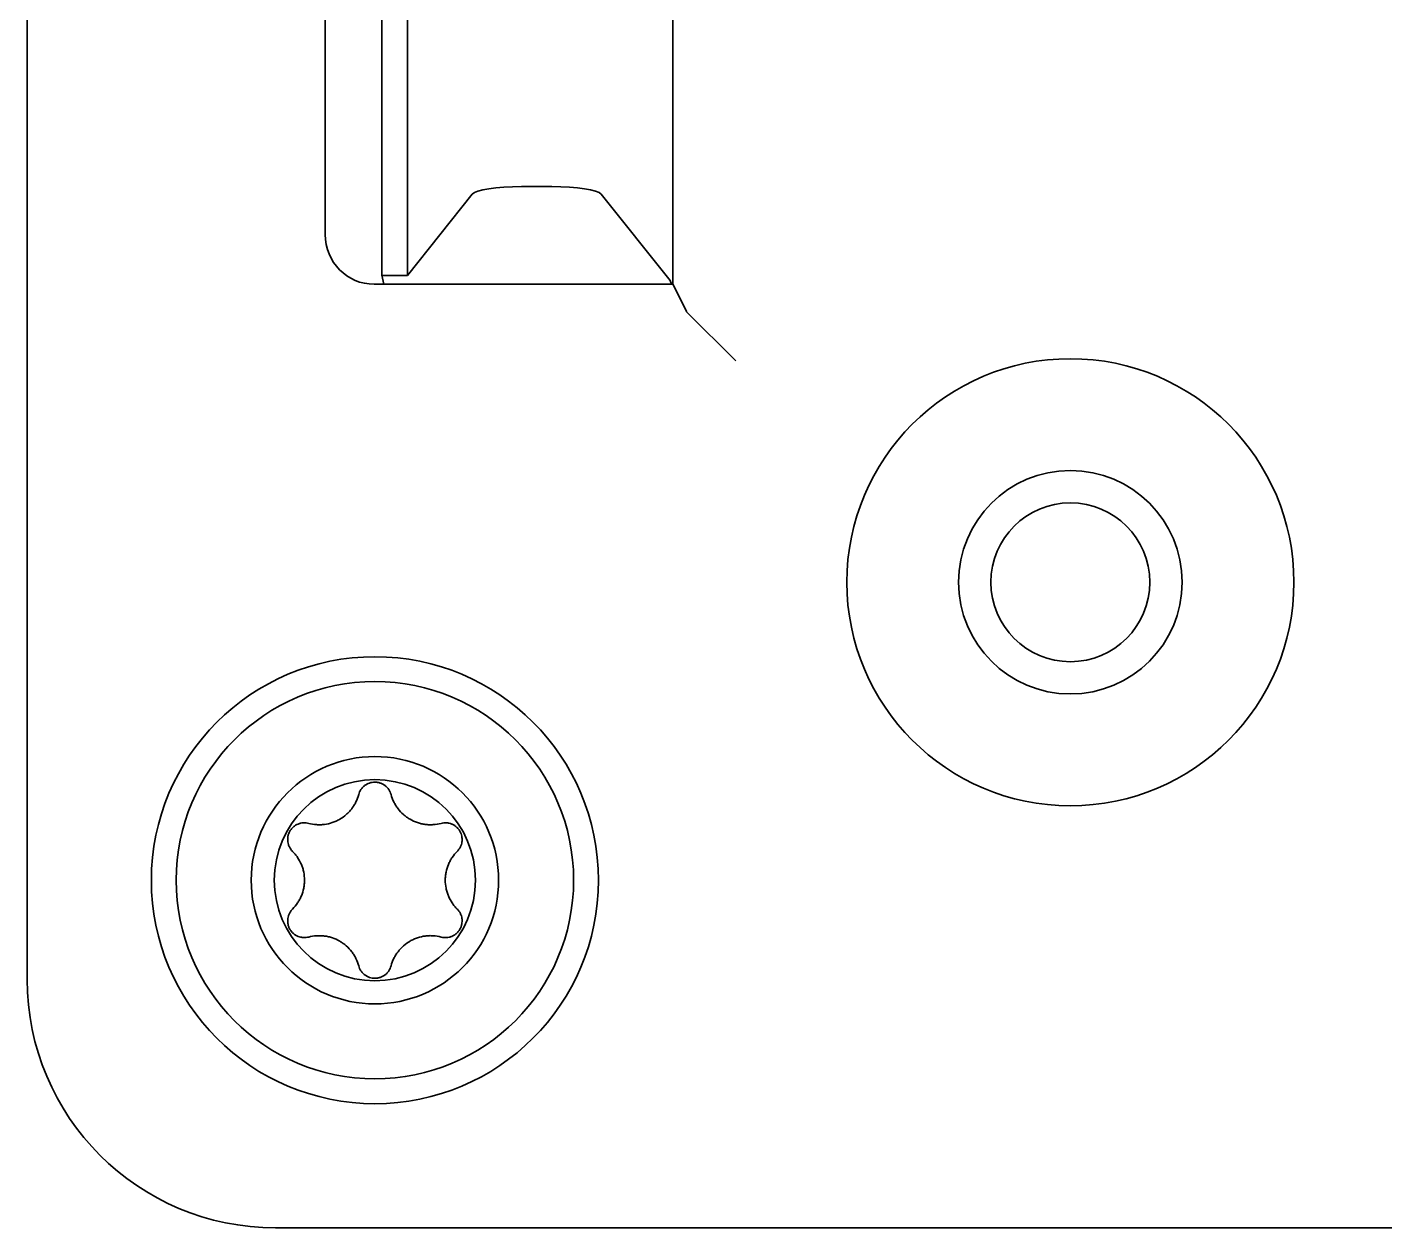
# Model space of a CAD drawing. Header units: millimetres. Extents: x -36 to 4467, y 2 to 3322.
# Drawn here: x 3027.27 to 3054.6, y 3104.04 to 3128.22 of the extents above; entities that cross this region are included whole.
import ezdxf

# ---------------------------------------------------------------- set-up
doc = ezdxf.new("R2010")
doc.units = ezdxf.units.MM
doc.layers.add('1', color=7, linetype='Continuous', true_color=0xffffff)

msp = doc.modelspace()

# ---------------------------------------------------------------- linework, layer by layer
at = {"layer": '1', "color": 7, "linetype": 'Continuous', "lineweight": 35}
for p, q in [((3027.273, 3109.038), (3027.273, 3158.038)), ((3034.928, 3123.214), (3034.928, 3142.862)), ((3040.273, 3143.038), (3040.273, 3123.038)), ((3034.413, 3142.788), (3034.413, 3123.288)), ((3033.273, 3142.038), (3033.273, 3124.038)), ((3034.928, 3123.214), (3036.233, 3124.852)), ((3037.224, 3125.004), (3037.836, 3125.004)), ((3038.826, 3124.852), (3040.214, 3123.111)), ((3034.417, 3123.214), (3034.928, 3123.214)), ((3034.261, 3123.038), (3040.273, 3123.038)), ((3040.214, 3123.111), (3040.241, 3123.038)), ((3040.543, 3122.494), (3040.273, 3123.038)), ((3040.554, 3122.478), (3041.539, 3121.494)), ((3071.273, 3104.038), (3032.273, 3104.038))]:
    msp.add_line(p, q, dxfattribs=at)
for centre, radius in [((3048.273, 3117.038), 4.5), ((3048.273, 3117.038), 2.25), ((3048.273, 3117.038), 1.6), ((3034.273, 3111.038), 4.5), ((3034.273, 3111.038), 4), ((3034.273, 3111.038), 2.49), ((3034.273, 3111.038), 2.025)]:
    msp.add_circle(centre, radius, dxfattribs=at)
for centre, radius, end in [((3035.163, 3123.288), 0.75, 199.4723), ((3032.273, 3109.038), 5, 270)]:
    msp.add_arc(centre, radius, 180, end, dxfattribs=at)
for centre, major_axis, ratio, start_param, end_param in [((3037.224, 3124.828), (1, 0), 0.176327, 1.570796, 3.001966), ((3037.836, 3124.828), (1, 0), 0.176327, 0.139626, 1.570796), ((3034.276, 3124.054), (0.453, 0.913), 0.981173, 2.038989, 3.59465), ((3041.539, 3122.509), (1, 0), 0.176327, 3.228859, 3.316126)]:
    msp.add_ellipse(centre, major_axis=major_axis, ratio=ratio, start_param=start_param, end_param=end_param, dxfattribs=at)
for points, knots in [([(3033.947, 3112.764), (3033.952, 3112.782), (3033.964, 3112.816), (3033.982, 3112.847), (3033.997, 3112.87), (3034.002, 3112.878), (3034.014, 3112.892), (3034.02, 3112.899), (3034.038, 3112.919), (3034.052, 3112.931), (3034.073, 3112.948), (3034.081, 3112.953), (3034.097, 3112.964), (3034.104, 3112.968), (3034.129, 3112.981), (3034.146, 3112.989), (3034.172, 3112.998), (3034.181, 3113), (3034.199, 3113.005), (3034.208, 3113.007), (3034.235, 3113.012), (3034.254, 3113.013), (3034.281, 3113.013), (3034.291, 3113.013), (3034.309, 3113.011), (3034.319, 3113.01), (3034.346, 3113.006), (3034.364, 3113.001), (3034.39, 3112.992), (3034.399, 3112.989), (3034.416, 3112.981), (3034.424, 3112.977), (3034.448, 3112.964), (3034.464, 3112.954), (3034.486, 3112.937), (3034.493, 3112.931), (3034.506, 3112.919), (3034.513, 3112.912), (3034.532, 3112.892), (3034.543, 3112.878), (3034.558, 3112.855), (3034.563, 3112.847), (3034.572, 3112.831), (3034.576, 3112.823), (3034.587, 3112.799), (3034.593, 3112.782), (3034.598, 3112.764)], [0, 0, 0, 0, 0.0625, 0.125, 0.125, 0.15625, 0.15625, 0.1875, 0.1875, 0.25, 0.25, 0.28125, 0.28125, 0.3125, 0.3125, 0.375, 0.375, 0.40625, 0.40625, 0.4375, 0.4375, 0.5, 0.5, 0.53125, 0.53125, 0.5625, 0.5625, 0.625, 0.625, 0.65625, 0.65625, 0.6875, 0.6875, 0.75, 0.75, 0.78125, 0.78125, 0.8125, 0.8125, 0.875, 0.875, 0.90625, 0.90625, 0.9375, 0.9375, 1, 1, 1, 1]), ([(3032.94, 3112.183), (3032.992, 3112.169), (3033.044, 3112.16), (3033.124, 3112.155), (3033.15, 3112.154), (3033.191, 3112.156), (3033.204, 3112.156), (3033.231, 3112.158), (3033.245, 3112.16), (3033.311, 3112.169), (3033.364, 3112.181), (3033.428, 3112.202), (3033.441, 3112.207), (3033.466, 3112.217), (3033.479, 3112.222), (3033.516, 3112.239), (3033.54, 3112.251), (3033.611, 3112.292), (3033.655, 3112.324), (3033.706, 3112.369), (3033.716, 3112.378), (3033.736, 3112.397), (3033.764, 3112.426), (3033.807, 3112.477), (3033.838, 3112.521), (3033.859, 3112.556), (3033.866, 3112.567), (3033.879, 3112.591), (3033.885, 3112.603), (3033.915, 3112.663), (3033.934, 3112.712), (3033.947, 3112.764)], [0, 0, 0, 0, 0.125, 0.125, 0.1875, 0.1875, 0.21875, 0.21875, 0.25, 0.25, 0.375, 0.375, 0.40625, 0.40625, 0.4375, 0.4375, 0.5, 0.5, 0.625, 0.625, 0.65625, 0.65625, 0.6875, 0.75, 0.8125, 0.8125, 0.84375, 0.84375, 0.875, 0.875, 1, 1, 1, 1]), ([(3034.598, 3112.764), (3034.612, 3112.712), (3034.63, 3112.663), (3034.665, 3112.591), (3034.678, 3112.568), (3034.699, 3112.534), (3034.707, 3112.522), (3034.722, 3112.5), (3034.73, 3112.489), (3034.771, 3112.436), (3034.807, 3112.396), (3034.858, 3112.352), (3034.869, 3112.343), (3034.89, 3112.326), (3034.901, 3112.318), (3034.934, 3112.294), (3034.957, 3112.279), (3035.028, 3112.238), (3035.077, 3112.216), (3035.142, 3112.194), (3035.155, 3112.19), (3035.181, 3112.182), (3035.22, 3112.172), (3035.286, 3112.16), (3035.34, 3112.156), (3035.38, 3112.155), (3035.394, 3112.155), (3035.421, 3112.155), (3035.434, 3112.156), (3035.501, 3112.16), (3035.553, 3112.169), (3035.605, 3112.183)], [0, 0, 0, 0, 0.125, 0.125, 0.1875, 0.1875, 0.21875, 0.21875, 0.25, 0.25, 0.375, 0.375, 0.40625, 0.40625, 0.4375, 0.4375, 0.5, 0.5, 0.625, 0.625, 0.65625, 0.65625, 0.6875, 0.75, 0.8125, 0.8125, 0.84375, 0.84375, 0.875, 0.875, 1, 1, 1, 1]), ([(3032.615, 3111.619), (3032.602, 3111.632), (3032.579, 3111.66), (3032.56, 3111.691), (3032.548, 3111.715), (3032.544, 3111.724), (3032.538, 3111.741), (3032.535, 3111.749), (3032.527, 3111.775), (3032.523, 3111.793), (3032.518, 3111.83), (3032.517, 3111.848), (3032.518, 3111.885), (3032.52, 3111.904), (3032.525, 3111.931), (3032.527, 3111.94), (3032.532, 3111.958), (3032.535, 3111.967), (3032.545, 3111.993), (3032.553, 3112.009), (3032.567, 3112.033), (3032.572, 3112.041), (3032.582, 3112.057), (3032.588, 3112.064), (3032.606, 3112.086), (3032.618, 3112.099), (3032.639, 3112.117), (3032.646, 3112.123), (3032.661, 3112.134), (3032.669, 3112.139), (3032.693, 3112.154), (3032.709, 3112.162), (3032.734, 3112.172), (3032.743, 3112.175), (3032.761, 3112.181), (3032.769, 3112.183), (3032.796, 3112.19), (3032.814, 3112.192), (3032.841, 3112.194), (3032.85, 3112.194), (3032.869, 3112.194), (3032.878, 3112.193), (3032.905, 3112.191), (3032.923, 3112.187), (3032.94, 3112.183)], [0, 0, 0, 0, 0.0625, 0.125, 0.125, 0.15625, 0.15625, 0.1875, 0.1875, 0.25, 0.25, 0.3125, 0.3125, 0.375, 0.375, 0.40625, 0.40625, 0.4375, 0.4375, 0.5, 0.5, 0.53125, 0.53125, 0.5625, 0.5625, 0.625, 0.625, 0.65625, 0.65625, 0.6875, 0.6875, 0.75, 0.75, 0.78125, 0.78125, 0.8125, 0.8125, 0.875, 0.875, 0.90625, 0.90625, 0.9375, 0.9375, 1, 1, 1, 1]), ([(3035.605, 3112.183), (3035.622, 3112.187), (3035.658, 3112.194), (3035.694, 3112.194), (3035.721, 3112.193), (3035.73, 3112.192), (3035.749, 3112.189), (3035.757, 3112.188), (3035.784, 3112.181), (3035.801, 3112.176), (3035.827, 3112.166), (3035.836, 3112.162), (3035.852, 3112.153), (3035.86, 3112.149), (3035.883, 3112.134), (3035.898, 3112.124), (3035.919, 3112.105), (3035.926, 3112.099), (3035.939, 3112.086), (3035.945, 3112.079), (3035.963, 3112.057), (3035.973, 3112.042), (3035.987, 3112.018), (3035.992, 3112.01), (3036, 3111.993), (3036.003, 3111.984), (3036.013, 3111.958), (3036.018, 3111.941), (3036.023, 3111.913), (3036.025, 3111.904), (3036.027, 3111.886), (3036.028, 3111.876), (3036.028, 3111.858), (3036.028, 3111.849), (3036.027, 3111.83), (3036.026, 3111.821), (3036.023, 3111.794), (3036.019, 3111.776), (3036.011, 3111.75), (3036.007, 3111.741), (3036.001, 3111.724), (3035.997, 3111.716), (3035.985, 3111.691), (3035.976, 3111.676), (3035.96, 3111.654), (3035.954, 3111.647), (3035.942, 3111.633), (3035.936, 3111.626), (3035.93, 3111.619)], [0, 0, 0, 0, 0.0625, 0.125, 0.125, 0.15625, 0.15625, 0.1875, 0.1875, 0.25, 0.25, 0.28125, 0.28125, 0.3125, 0.3125, 0.375, 0.375, 0.40625, 0.40625, 0.4375, 0.4375, 0.5, 0.5, 0.53125, 0.53125, 0.5625, 0.5625, 0.625, 0.625, 0.65625, 0.65625, 0.6875, 0.6875, 0.71875, 0.71875, 0.75, 0.75, 0.8125, 0.8125, 0.84375, 0.84375, 0.875, 0.875, 0.9375, 0.9375, 0.96875, 0.96875, 1, 1, 1, 1]), ([(3032.616, 3110.457), (3032.653, 3110.495), (3032.687, 3110.536), (3032.731, 3110.602), (3032.745, 3110.625), (3032.77, 3110.672), (3032.782, 3110.696), (3032.813, 3110.771), (3032.829, 3110.822), (3032.842, 3110.888), (3032.844, 3110.902), (3032.848, 3110.929), (3032.85, 3110.942), (3032.854, 3110.983), (3032.856, 3111.011), (3032.856, 3111.093), (3032.85, 3111.147), (3032.834, 3111.226), (3032.828, 3111.252), (3032.816, 3111.291), (3032.812, 3111.304), (3032.802, 3111.33), (3032.797, 3111.342), (3032.772, 3111.404), (3032.746, 3111.451), (3032.702, 3111.518), (3032.686, 3111.54), (3032.652, 3111.581), (3032.634, 3111.601), (3032.615, 3111.619)], [0, 0, 0, 0, 0.125, 0.125, 0.1875, 0.1875, 0.25, 0.25, 0.375, 0.375, 0.40625, 0.40625, 0.4375, 0.4375, 0.5, 0.5, 0.625, 0.625, 0.6875, 0.6875, 0.71875, 0.71875, 0.75, 0.75, 0.875, 0.875, 0.9375, 0.9375, 1, 1, 1, 1]), ([(3035.93, 3111.619), (3035.892, 3111.582), (3035.859, 3111.541), (3035.814, 3111.475), (3035.8, 3111.452), (3035.781, 3111.416), (3035.775, 3111.404), (3035.764, 3111.38), (3035.758, 3111.368), (3035.732, 3111.306), (3035.716, 3111.254), (3035.703, 3111.188), (3035.701, 3111.175), (3035.697, 3111.148), (3035.695, 3111.134), (3035.691, 3111.093), (3035.689, 3111.066), (3035.689, 3110.983), (3035.695, 3110.929), (3035.711, 3110.85), (3035.717, 3110.824), (3035.729, 3110.785), (3035.734, 3110.772), (3035.743, 3110.746), (3035.748, 3110.734), (3035.774, 3110.672), (3035.799, 3110.625), (3035.843, 3110.558), (3035.859, 3110.536), (3035.893, 3110.495), (3035.911, 3110.475), (3035.93, 3110.456)], [0, 0, 0, 0, 0.125, 0.125, 0.1875, 0.1875, 0.21875, 0.21875, 0.25, 0.25, 0.375, 0.375, 0.40625, 0.40625, 0.4375, 0.4375, 0.5, 0.5, 0.625, 0.625, 0.6875, 0.6875, 0.71875, 0.71875, 0.75, 0.75, 0.875, 0.875, 0.9375, 0.9375, 1, 1, 1, 1]), ([(3032.941, 3109.894), (3032.923, 3109.889), (3032.888, 3109.883), (3032.851, 3109.882), (3032.824, 3109.883), (3032.815, 3109.884), (3032.797, 3109.887), (3032.788, 3109.889), (3032.761, 3109.895), (3032.744, 3109.9), (3032.718, 3109.911), (3032.71, 3109.914), (3032.693, 3109.923), (3032.685, 3109.927), (3032.662, 3109.942), (3032.647, 3109.953), (3032.626, 3109.971), (3032.619, 3109.977), (3032.606, 3109.991), (3032.6, 3109.997), (3032.582, 3110.019), (3032.572, 3110.034), (3032.558, 3110.058), (3032.553, 3110.066), (3032.545, 3110.083), (3032.542, 3110.092), (3032.532, 3110.118), (3032.527, 3110.136), (3032.522, 3110.163), (3032.52, 3110.172), (3032.518, 3110.191), (3032.517, 3110.2), (3032.517, 3110.218), (3032.517, 3110.228), (3032.518, 3110.246), (3032.519, 3110.255), (3032.523, 3110.283), (3032.527, 3110.3), (3032.535, 3110.327), (3032.538, 3110.335), (3032.544, 3110.352), (3032.548, 3110.361), (3032.56, 3110.385), (3032.57, 3110.401), (3032.586, 3110.423), (3032.591, 3110.43), (3032.603, 3110.444), (3032.609, 3110.45), (3032.616, 3110.457)], [0, 0, 0, 0, 0.0625, 0.125, 0.125, 0.15625, 0.15625, 0.1875, 0.1875, 0.25, 0.25, 0.28125, 0.28125, 0.3125, 0.3125, 0.375, 0.375, 0.40625, 0.40625, 0.4375, 0.4375, 0.5, 0.5, 0.53125, 0.53125, 0.5625, 0.5625, 0.625, 0.625, 0.65625, 0.65625, 0.6875, 0.6875, 0.71875, 0.71875, 0.75, 0.75, 0.8125, 0.8125, 0.84375, 0.84375, 0.875, 0.875, 0.9375, 0.9375, 0.96875, 0.96875, 1, 1, 1, 1]), ([(3035.93, 3110.456), (3035.943, 3110.444), (3035.966, 3110.416), (3035.985, 3110.385), (3035.997, 3110.36), (3036.001, 3110.352), (3036.007, 3110.335), (3036.011, 3110.327), (3036.019, 3110.301), (3036.022, 3110.283), (3036.026, 3110.255), (3036.027, 3110.246), (3036.028, 3110.228), (3036.028, 3110.218), (3036.027, 3110.191), (3036.025, 3110.173), (3036.02, 3110.145), (3036.018, 3110.136), (3036.013, 3110.118), (3036.01, 3110.11), (3036, 3110.084), (3035.992, 3110.067), (3035.979, 3110.043), (3035.973, 3110.035), (3035.963, 3110.02), (3035.957, 3110.012), (3035.94, 3109.991), (3035.927, 3109.978), (3035.906, 3109.959), (3035.899, 3109.953), (3035.884, 3109.942), (3035.876, 3109.937), (3035.853, 3109.923), (3035.836, 3109.914), (3035.811, 3109.904), (3035.802, 3109.901), (3035.785, 3109.895), (3035.776, 3109.893), (3035.749, 3109.887), (3035.731, 3109.884), (3035.704, 3109.882), (3035.695, 3109.882), (3035.676, 3109.882), (3035.667, 3109.883), (3035.64, 3109.886), (3035.623, 3109.889), (3035.605, 3109.894)], [0, 0, 0, 0, 0.0625, 0.125, 0.125, 0.15625, 0.15625, 0.1875, 0.1875, 0.25, 0.25, 0.28125, 0.28125, 0.3125, 0.3125, 0.375, 0.375, 0.40625, 0.40625, 0.4375, 0.4375, 0.5, 0.5, 0.53125, 0.53125, 0.5625, 0.5625, 0.625, 0.625, 0.65625, 0.65625, 0.6875, 0.6875, 0.75, 0.75, 0.78125, 0.78125, 0.8125, 0.8125, 0.875, 0.875, 0.90625, 0.90625, 0.9375, 0.9375, 1, 1, 1, 1]), ([(3033.947, 3109.312), (3033.934, 3109.364), (3033.915, 3109.413), (3033.88, 3109.485), (3033.867, 3109.508), (3033.846, 3109.542), (3033.838, 3109.554), (3033.823, 3109.576), (3033.815, 3109.587), (3033.774, 3109.64), (3033.738, 3109.68), (3033.687, 3109.724), (3033.677, 3109.733), (3033.655, 3109.75), (3033.644, 3109.758), (3033.611, 3109.782), (3033.588, 3109.797), (3033.518, 3109.838), (3033.468, 3109.86), (3033.404, 3109.882), (3033.391, 3109.886), (3033.364, 3109.894), (3033.325, 3109.904), (3033.259, 3109.916), (3033.206, 3109.92), (3033.165, 3109.921), (3033.152, 3109.921), (3033.125, 3109.921), (3033.111, 3109.92), (3033.045, 3109.916), (3032.992, 3109.907), (3032.941, 3109.894)], [0, 0, 0, 0, 0.125, 0.125, 0.1875, 0.1875, 0.21875, 0.21875, 0.25, 0.25, 0.375, 0.375, 0.40625, 0.40625, 0.4375, 0.4375, 0.5, 0.5, 0.625, 0.625, 0.65625, 0.65625, 0.6875, 0.75, 0.8125, 0.8125, 0.84375, 0.84375, 0.875, 0.875, 1, 1, 1, 1]), ([(3035.605, 3109.894), (3035.553, 3109.907), (3035.501, 3109.916), (3035.421, 3109.921), (3035.395, 3109.922), (3035.355, 3109.921), (3035.341, 3109.92), (3035.314, 3109.918), (3035.301, 3109.916), (3035.234, 3109.908), (3035.182, 3109.896), (3035.117, 3109.874), (3035.105, 3109.869), (3035.079, 3109.859), (3035.067, 3109.854), (3035.029, 3109.837), (3035.005, 3109.825), (3034.935, 3109.784), (3034.891, 3109.753), (3034.839, 3109.708), (3034.829, 3109.698), (3034.81, 3109.679), (3034.781, 3109.65), (3034.738, 3109.599), (3034.707, 3109.555), (3034.686, 3109.521), (3034.679, 3109.509), (3034.666, 3109.486), (3034.66, 3109.474), (3034.63, 3109.414), (3034.612, 3109.364), (3034.598, 3109.313)], [0, 0, 0, 0, 0.125, 0.125, 0.1875, 0.1875, 0.21875, 0.21875, 0.25, 0.25, 0.375, 0.375, 0.40625, 0.40625, 0.4375, 0.4375, 0.5, 0.5, 0.625, 0.625, 0.65625, 0.65625, 0.6875, 0.75, 0.8125, 0.8125, 0.84375, 0.84375, 0.875, 0.875, 1, 1, 1, 1]), ([(3034.598, 3109.312), (3034.593, 3109.295), (3034.581, 3109.261), (3034.563, 3109.229), (3034.548, 3109.206), (3034.543, 3109.199), (3034.531, 3109.184), (3034.526, 3109.177), (3034.507, 3109.157), (3034.494, 3109.145), (3034.472, 3109.128), (3034.464, 3109.123), (3034.449, 3109.113), (3034.441, 3109.108), (3034.417, 3109.095), (3034.4, 3109.087), (3034.373, 3109.078), (3034.364, 3109.076), (3034.346, 3109.071), (3034.337, 3109.069), (3034.31, 3109.065), (3034.292, 3109.063), (3034.264, 3109.063), (3034.254, 3109.063), (3034.236, 3109.065), (3034.227, 3109.066), (3034.199, 3109.071), (3034.181, 3109.075), (3034.155, 3109.084), (3034.146, 3109.087), (3034.129, 3109.095), (3034.121, 3109.099), (3034.097, 3109.112), (3034.081, 3109.122), (3034.06, 3109.139), (3034.052, 3109.145), (3034.039, 3109.157), (3034.032, 3109.164), (3034.014, 3109.184), (3034.002, 3109.198), (3033.987, 3109.221), (3033.983, 3109.228), (3033.974, 3109.244), (3033.97, 3109.253), (3033.958, 3109.277), (3033.952, 3109.294), (3033.948, 3109.312)], [0, 0, 0, 0, 0.0625, 0.125, 0.125, 0.15625, 0.15625, 0.1875, 0.1875, 0.25, 0.25, 0.28125, 0.28125, 0.3125, 0.3125, 0.375, 0.375, 0.40625, 0.40625, 0.4375, 0.4375, 0.5, 0.5, 0.53125, 0.53125, 0.5625, 0.5625, 0.625, 0.625, 0.65625, 0.65625, 0.6875, 0.6875, 0.75, 0.75, 0.78125, 0.78125, 0.8125, 0.8125, 0.875, 0.875, 0.90625, 0.90625, 0.9375, 0.9375, 1, 1, 1, 1])]:
    msp.add_open_spline(points, degree=3, knots=knots, dxfattribs=at)

doc.saveas('drawing.dxf')
